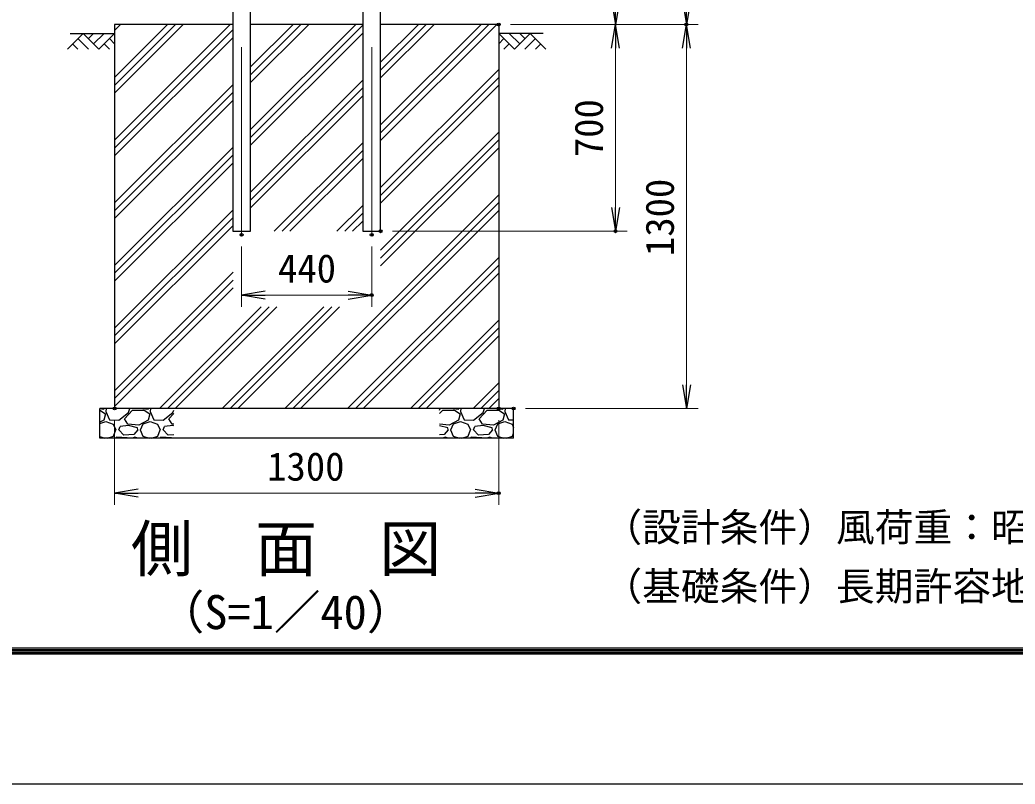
# Model space of a CAD drawing. Units: millimetres, scale not verified. Extents: x -8400 to 8400, y -5940 to 5940.
# Drawn here: x -2639 to 728, y -5940 to -3353 of the extents above; entities that cross this region are included whole.
import ezdxf
from ezdxf.enums import TextEntityAlignment as Align

# ---------------------------------------------------------------- set-up
doc = ezdxf.new("R2010")
doc.units = ezdxf.units.MM
doc.header["$LTSCALE"] = 20
doc.header["$PDMODE"] = 32
doc.header["$PDSIZE"] = 10
doc.linetypes.add('USER1', pattern=[50.8, 31.75, -6.35, 6.35, -6.35])
for name, color, linetype, lineweight in [('0-0_D-TTL-TXT', 7, 'Continuous', 25), ('0-3_D-STR1', 1, 'Continuous', 25), ('0-4_D-STR-DIM', 7, 'Continuous', 13), ('0-7_D-DCR-HCH', 7, 'Continuous', 13), ('0-8_D-BGD', 7, 'Continuous', 25), ('0-9_D-STR4', 7, 'Continuous', 25), ('0-C_D-BMK', 2, 'USER1', 13), ('0-E_D-TTL', 7, 'Continuous', 25)]:
    doc.layers.add(name, color=color, linetype=linetype, lineweight=lineweight)
doc.layers.add('0-5_0', color=7, linetype='Continuous')
doc.layers.add('0-6_Defpoints', color=7, linetype='Continuous')
doc.styles.add('ＭＳ ゴシック', font='')
doc.styles.get('ＭＳ ゴシック').set_extended_font_data('MS Gothic')

# ---------------------------------------------------------------- blocks, each defined once
blk = doc.blocks.new('_Open')
at = {"layer": '0-5_0'}
blk.add_line((-20, 3.333), (0, 0), dxfattribs=at)
blk.add_lwpolyline([(-20, -3.333), (0, 0), (-20, 0)], dxfattribs=at)

msp = doc.modelspace()

# ---------------------------------------------------------------- linework, layer by layer
at = {"layer": '0-3_D-STR1'}
for p, q in [((-1418.62, -4068.22), (-1418.62, 3140.78)), ((-1919.12, -2768.22), (-1919.12, -4068.22)), ((-1858.62, -4068.22), (-1858.62, -3018.22)), ((-1479.12, -3018.22), (-1479.12, -4068.22)), ((-1919.12, -4068.22), (-1858.62, -4068.22)), ((-1479.12, -4068.22), (-1418.62, -4068.22))]:
    msp.add_line(p, q, dxfattribs=at)
at = {"layer": '0-4_D-STR-DIM'}
for p, q in [((-978.87, -3368.22), (-343.87, -3368.22)), ((-978.87, -3368.22), (-583.87, -3368.22)), ((-978.87, -3368.22), (-583.87, -3368.22)), ((-978.87, -3368.22), (-343.87, -3368.22)), ((-623.87, -3448.22), (-623.87, -3988.22)), ((-383.87, -4588.22), (-383.87, -3448.22)), ((-1378.62, -4068.22), (-583.87, -4068.22)), ((-1888.87, -4120.22), (-1888.87, -4324.22)), ((-1448.87, -4120.22), (-1448.87, -4324.22)), ((-1808.87, -4284.22), (-1528.87, -4284.22)), ((-928.87, -4668.22), (-343.87, -4668.22)), ((-2318.87, -4708.22), (-2318.87, -4994.86)), ((-1018.87, -4708.22), (-1018.87, -4994.86)), ((-2238.87, -4954.86), (-1098.87, -4954.86))]:
    msp.add_line(p, q, dxfattribs=at)
at = {"layer": '0-6_Defpoints'}
for p in [(-1018.87, -3368.22), (-1018.87, -3368.22), (-383.87, -3368.22), (-1418.62, -4068.22), (-623.87, -4068.22), (-1888.87, -4080.22), (-1448.87, -4080.22), (-1448.87, -4284.22), (-2318.87, -4668.22), (-1018.87, -4668.22), (-968.87, -4668.22), (-1018.87, -4954.86)]:
    msp.add_point(p, dxfattribs=at)
at = {"layer": '0-7_D-DCR-HCH'}
for p, q in [((-2425.3, -3398.22), (-2478.51, -3451.43)), ((-2425.3, -3398.22), (-2372.09, -3451.43)), ((-2407.56, -3415.95), (-2389.82, -3398.22)), ((-2389.82, -3433.69), (-2354.35, -3398.22)), ((-2372.09, -3451.43), (-2318.87, -3398.22)), ((-2318.87, -3388.6), (-2298.49, -3368.22)), ((-2318.87, -3600.73), (-2086.36, -3368.22)), ((-2318.87, -3574.22), (-2112.87, -3368.22)), ((-2318.87, -3547.7), (-2139.39, -3368.22)), ((-2318.87, -3759.83), (-1927.26, -3368.22)), ((-2318.87, -3786.35), (-1919.12, -3386.6)), ((-1858.62, -3564.75), (-1662.09, -3368.22)), ((-1858.62, -3538.23), (-1688.61, -3368.22)), ((-1858.62, -3511.72), (-1715.12, -3368.22)), ((-1858.62, -3723.85), (-1502.99, -3368.22)), ((-1858.62, -3750.36), (-1479.12, -3370.86)), ((-1858.62, -3776.88), (-1479.12, -3397.38)), ((-1418.62, -3549.01), (-1237.83, -3368.22)), ((-1418.62, -3761.15), (-1025.7, -3368.22)), ((-1418.62, -3522.5), (-1264.34, -3368.22)), ((-1418.62, -3734.63), (-1052.21, -3368.22)), ((-1418.62, -3495.98), (-1290.86, -3368.22)), ((-1418.62, -3708.11), (-1078.73, -3368.22)), ((-965.66, -3451.43), (-1018.87, -3398.22)), ((-947.93, -3433.69), (-983.4, -3398.22)), ((-912.45, -3398.22), (-965.66, -3451.43)), ((-930.1, -3416.05), (-947.93, -3398.22)), ((-912.45, -3398.22), (-859.24, -3451.43)), ((-2460.77, -3433.69), (-2442.95, -3451.43)), ((-2443.04, -3415.95), (-2407.4, -3451.43)), ((-2354.35, -3433.69), (-2336.53, -3451.43)), ((-2336.61, -3415.95), (-2318.87, -3433.61)), ((-2318.87, -3812.87), (-1919.12, -3413.12)), ((-1001.14, -3415.95), (-1018.87, -3433.61)), ((-983.4, -3433.69), (-1001.22, -3451.43)), ((-894.71, -3415.95), (-930.35, -3451.43)), ((-876.98, -3433.69), (-894.79, -3451.43)), ((-1418.62, -3920.24), (-1018.87, -3520.49)), ((-1858.62, -3935.98), (-1479.12, -3556.48)), ((-1418.62, -3946.76), (-1018.87, -3547.01)), ((-2318.87, -3971.97), (-1919.12, -3572.22)), ((-2318.87, -3998.48), (-1919.12, -3598.73)), ((-1858.62, -3962.5), (-1479.12, -3583)), ((-1418.62, -3973.28), (-1018.87, -3573.53)), ((-2318.87, -4025), (-1919.12, -3625.25)), ((-1858.62, -3989.01), (-1479.12, -3609.51)), ((-1418.62, -4132.38), (-1018.87, -3732.63)), ((-1778.73, -4068.22), (-1479.12, -3768.61)), ((-1418.62, -4158.89), (-1018.87, -3759.14)), ((-2318.87, -4184.1), (-1919.12, -3784.35)), ((-1752.21, -4068.22), (-1479.12, -3795.13)), ((-1418.62, -4185.41), (-1018.87, -3785.66)), ((-2318.87, -4210.61), (-1919.12, -3810.86)), ((-2318.87, -4237.13), (-1919.12, -3837.38)), ((-1725.7, -4068.22), (-1479.12, -3821.65)), ((-1742.33, -4668.22), (-1018.87, -3944.76)), ((-1715.82, -4668.22), (-1018.87, -3971.27)), ((-2318.87, -4396.23), (-1919.12, -3996.48)), ((-1689.3, -4668.22), (-1018.87, -3997.79)), ((-1566.6, -4068.22), (-1479.12, -3980.74)), ((-1540.08, -4068.22), (-1479.12, -4007.26)), ((-2318.87, -4422.75), (-1919.12, -4023)), ((-1513.56, -4068.22), (-1479.12, -4033.78)), ((-2318.87, -4449.26), (-1919.12, -4049.51)), ((-1530.2, -4668.22), (-1018.87, -4156.89)), ((-2318.87, -4608.36), (-1917.39, -4206.88)), ((-1503.68, -4668.22), (-1018.87, -4183.41)), ((-2318.87, -4634.88), (-1917.39, -4233.4)), ((-1477.17, -4668.22), (-1018.87, -4209.92)), ((-2318.87, -4661.4), (-1917.39, -4259.91)), ((-2166.6, -4668.22), (-1822.6, -4324.22)), ((-2140.08, -4668.22), (-1796.08, -4324.22)), ((-2113.56, -4668.22), (-1769.56, -4324.22)), ((-1954.46, -4668.22), (-1610.46, -4324.22)), ((-1927.95, -4668.22), (-1583.95, -4324.22)), ((-1901.43, -4668.22), (-1557.43, -4324.22)), ((-1318.07, -4668.22), (-1018.87, -4369.02)), ((-1291.55, -4668.22), (-1018.87, -4395.54)), ((-1265.04, -4668.22), (-1018.87, -4422.06)), ((-1105.94, -4668.22), (-1018.87, -4581.15)), ((-1079.42, -4668.22), (-1018.87, -4607.67)), ((-1052.9, -4668.22), (-1018.87, -4634.19))]:
    msp.add_line(p, q, dxfattribs=at)
at = {"layer": '0-8_D-BGD'}
for p, q in [((-2468.87, -3398.22), (-2318.87, -3398.22)), ((-868.87, -3398.22), (-1018.87, -3398.22))]:
    msp.add_line(p, q, dxfattribs=at)
at = {"layer": '0-9_D-STR4'}
for p, q in [((-1919.12, -3368.22), (-2318.87, -3368.22)), ((-2318.87, -3368.22), (-2318.87, -4668.22)), ((-1479.12, -3368.22), (-1858.62, -3368.22)), ((-1018.87, -3368.22), (-1418.62, -3368.22)), ((-1018.87, -3368.22), (-1018.87, -4668.22)), ((-968.87, -4668.22), (-2368.87, -4668.22)), ((-2368.87, -4768.22), (-2368.87, -4668.22)), ((-2368.87, -4668.75), (-2355.42, -4670.37)), ((-2368.87, -4673.4), (-2349.42, -4686.87)), ((-2355.42, -4670.37), (-2354.22, -4668.22)), ((-2347.46, -4668.22), (-2347.92, -4677.87)), ((-2347.92, -4677.87), (-2335.92, -4706.37)), ((-2284.92, -4703.37), (-2257.92, -4673.37)), ((-2271.42, -4682.37), (-2266.89, -4668.22)), ((-2257.92, -4673.37), (-2218.92, -4673.37)), ((-2223.34, -4668.22), (-2205.42, -4670.37)), ((-2218.92, -4673.37), (-2199.42, -4686.87)), ((-2205.42, -4670.37), (-2204.22, -4668.22)), ((-2197.46, -4668.22), (-2197.92, -4677.87)), ((-2197.92, -4677.87), (-2185.92, -4706.37)), ((-2121.42, -4682.37), (-2118.87, -4674.43)), ((-1218.87, -4674.43), (-1216.89, -4668.22)), ((-1218.87, -4685.54), (-1207.92, -4673.37)), ((-1207.92, -4673.37), (-1168.92, -4673.37)), ((-1173.34, -4668.22), (-1155.42, -4670.37)), ((-1168.92, -4673.37), (-1149.42, -4686.87)), ((-1155.42, -4670.37), (-1154.22, -4668.22)), ((-1147.46, -4668.22), (-1147.92, -4677.87)), ((-1147.92, -4677.87), (-1135.92, -4706.37)), ((-1084.92, -4703.37), (-1057.92, -4673.37)), ((-1071.42, -4682.37), (-1066.89, -4668.22)), ((-1023.34, -4668.22), (-1005.42, -4670.37)), ((-1005.42, -4670.37), (-1004.22, -4668.22)), ((-997.46, -4668.22), (-997.92, -4677.87)), ((-997.92, -4677.87), (-985.92, -4706.37)), ((-968.87, -4768.22), (-968.87, -4668.22)), ((-2355.42, -4707.87), (-2368.87, -4714.92)), ((-2368.87, -4718.92), (-2347.92, -4712.37)), ((-2349.42, -4686.87), (-2355.42, -4707.87)), ((-2347.92, -4712.37), (-2323.92, -4721.37)), ((-2274.42, -4721.37), (-2284.92, -4703.37)), ((-2205.42, -4707.87), (-2236.92, -4724.37)), ((-2221.92, -4719.87), (-2197.92, -4712.37)), ((-2199.42, -4686.87), (-2205.42, -4707.87)), ((-2197.92, -4712.37), (-2173.92, -4721.37)), ((-2185.92, -4706.37), (-2154.42, -4707.87)), ((-2154.42, -4707.87), (-2121.42, -4682.37)), ((-2134.92, -4703.37), (-2118.87, -4685.54)), ((-2124.42, -4721.37), (-2134.92, -4703.37)), ((-1155.42, -4707.87), (-1186.92, -4724.37)), ((-1171.92, -4719.87), (-1147.92, -4712.37)), ((-1149.42, -4686.87), (-1155.42, -4707.87)), ((-1147.92, -4712.37), (-1123.92, -4721.37)), ((-1135.92, -4706.37), (-1104.42, -4707.87)), ((-1104.42, -4707.87), (-1071.42, -4682.37)), ((-1074.42, -4721.37), (-1084.92, -4703.37)), ((-1005.42, -4707.87), (-1036.92, -4724.37)), ((-1021.92, -4719.87), (-997.92, -4712.37)), ((-999.42, -4686.87), (-1005.42, -4707.87)), ((-997.92, -4712.37), (-973.92, -4721.37)), ((-985.92, -4706.37), (-968.87, -4707.18)), ((-2323.92, -4721.37), (-2314.92, -4740.87)), ((-2322.42, -4761.87), (-2314.92, -4740.87)), ((-2304.42, -4740.87), (-2299.92, -4728.87)), ((-2287.92, -4758.87), (-2304.42, -4740.87)), ((-2271.42, -4725.87), (-2299.92, -4728.87)), ((-2236.92, -4724.37), (-2274.42, -4721.37)), ((-2241.42, -4733.37), (-2271.42, -4725.87)), ((-2239.92, -4740.87), (-2253.42, -4755.87)), ((-2239.92, -4740.87), (-2241.42, -4733.37)), ((-2232.42, -4740.87), (-2223.42, -4761.87)), ((-2230.92, -4740.87), (-2221.92, -4719.87)), ((-2173.92, -4721.37), (-2164.92, -4740.87)), ((-2172.42, -4761.87), (-2164.92, -4740.87)), ((-2154.42, -4740.87), (-2149.92, -4728.87)), ((-2137.92, -4758.87), (-2154.42, -4740.87)), ((-2121.42, -4725.87), (-2149.92, -4728.87)), ((-2118.87, -4721.81), (-2124.42, -4721.37)), ((-2118.87, -4726.5), (-2121.42, -4725.87)), ((-1186.92, -4724.37), (-1218.87, -4721.81)), ((-1191.42, -4733.37), (-1218.87, -4726.5)), ((-1189.92, -4740.87), (-1203.42, -4755.87)), ((-1189.92, -4740.87), (-1191.42, -4733.37)), ((-1182.42, -4740.87), (-1173.42, -4761.87)), ((-1180.92, -4740.87), (-1171.92, -4719.87)), ((-1123.92, -4721.37), (-1114.92, -4740.87)), ((-1122.42, -4761.87), (-1114.92, -4740.87)), ((-1104.42, -4740.87), (-1099.92, -4728.87)), ((-1087.92, -4758.87), (-1104.42, -4740.87)), ((-1071.42, -4725.87), (-1099.92, -4728.87)), ((-1036.92, -4724.37), (-1074.42, -4721.37)), ((-1041.42, -4733.37), (-1071.42, -4725.87)), ((-1039.92, -4740.87), (-1053.42, -4755.87)), ((-1039.92, -4740.87), (-1041.42, -4733.37)), ((-1032.42, -4740.87), (-1023.42, -4761.87)), ((-1030.92, -4740.87), (-1021.92, -4719.87)), ((-973.92, -4721.37), (-968.87, -4732.29)), ((-2368.87, -4763.2), (-2351.83, -4768.22)), ((-968.87, -4768.22), (-2368.87, -4768.22)), ((-2344, -4768.22), (-2322.42, -4761.87)), ((-2311.92, -4764.87), (-2315.58, -4768.22)), ((-2275.92, -4767.87), (-2311.92, -4764.87)), ((-2253.42, -4755.87), (-2287.92, -4758.87)), ((-2275.7, -4768.22), (-2275.92, -4767.87)), ((-2250.42, -4764.87), (-2258.23, -4768.22)), ((-2240.37, -4768.22), (-2250.42, -4764.87)), ((-2223.42, -4761.87), (-2201.83, -4768.22)), ((-2194, -4768.22), (-2172.42, -4761.87)), ((-2161.92, -4764.87), (-2165.58, -4768.22)), ((-2125.92, -4767.87), (-2161.92, -4764.87)), ((-2118.87, -4757.21), (-2137.92, -4758.87)), ((-2125.7, -4768.22), (-2125.92, -4767.87)), ((-1203.42, -4755.87), (-1218.87, -4757.21)), ((-1200.42, -4764.87), (-1208.23, -4768.22)), ((-1190.37, -4768.22), (-1200.42, -4764.87)), ((-1173.42, -4761.87), (-1151.83, -4768.22)), ((-1144, -4768.22), (-1122.42, -4761.87)), ((-1111.92, -4764.87), (-1115.58, -4768.22)), ((-1075.92, -4767.87), (-1111.92, -4764.87)), ((-1053.42, -4755.87), (-1087.92, -4758.87)), ((-1075.7, -4768.22), (-1075.92, -4767.87)), ((-1050.42, -4764.87), (-1058.23, -4768.22)), ((-1040.37, -4768.22), (-1050.42, -4764.87)), ((-1023.42, -4761.87), (-1001.83, -4768.22)), ((-994, -4768.22), (-972.42, -4761.87)), ((-972.42, -4761.87), (-968.87, -4751.95))]:
    msp.add_line(p, q, dxfattribs=at)
for points in [[(-1057.92, -4673.37), (-1018.92, -4673.37), (-999.42, -4686.87)], [(-2335.92, -4706.37), (-2304.42, -4707.87), (-2271.42, -4682.37)]]:
    msp.add_lwpolyline(points, dxfattribs=at)
at = {"layer": '0-C_D-BMK'}
for p, q in [((-1888.87, -4080.22), (-1888.87, 4646.78)), ((-1448.87, -4080.22), (-1448.87, 3162.78))]:
    msp.add_line(p, q, dxfattribs=at)
at = {"layer": '0-E_D-TTL', "color": 2}
msp.add_lwpolyline([(-8400, 5940), (8400, 5940), (8400, -5940), (-8400, -5940)], close=True, dxfattribs=at)
at = {"layer": '0-E_D-TTL'}
for points in [[(-7860, 5500), (7860, 5500), (7860, -5500), (-7860, -5500)], [(-7855, 5495), (7855, 5495), (7855, -5495), (-7855, -5495)], [(-7850, 5490), (7850, 5490), (7850, -5490), (-7850, -5490)], [(-7845, 5485), (7845, 5485), (7845, -5485), (-7845, -5485)], [(-7840, 5480), (7840, 5480), (7840, -5480), (-7840, -5480)]]:
    msp.add_lwpolyline(points, close=True, dxfattribs=at)

# ---------------------------------------------------------------- block references
at = {"layer": '0-4_D-STR-DIM', "xscale": 4, "yscale": 4}
for p, rotation in [((-623.87, -3368.22), 270), ((-383.87, -3368.22), 270), ((-623.87, -3368.22), 90), ((-383.87, -3368.22), 90), ((-623.87, -4068.22), 270), ((-1888.87, -4284.22), 180), ((-383.87, -4668.22), 270), ((-2318.87, -4954.86), 180)]:
    msp.add_blockref('_Open', p, dxfattribs=dict(at, rotation=rotation))
for p in [(-1448.87, -4284.22), (-1018.87, -4954.86)]:
    msp.add_blockref('_Open', p, dxfattribs=at)

# ---------------------------------------------------------------- texts
at = {"layer": '0-0_D-TTL-TXT', "style": 'ＭＳ ゴシック'}
for s, height, p in [('（設計条件）風荷重：昭和57年改正 建築基準法・同施行令に基づく風圧力に準拠。', 96.19, (-664.9, -5147.21)), ('側\u3000面\u3000図', 154, (-2263.67, -5265.96)), ('（基礎条件）長期許容地耐力49kN/m の場合。', 96.19, (-664.9, -5347.21)), ('（S=1／40）', 115.4, (-2172.71, -5449.91))]:
    msp.add_text(s, height=height, dxfattribs=at).set_placement(p, align=Align.BOTTOM_LEFT)
at = {"layer": '0-4_D-STR-DIM', "style": 'ＭＳ ゴシック'}
for s, p in [('700', (-637.37, -3817.22)), ('1300', (-397.37, -4152.02))]:
    msp.add_text(s, height=96.19, rotation=90, dxfattribs=at).set_placement(p, align=Align.BOTTOM_LEFT)
for s, p in [('440', (-1765.87, -4270.72)), ('1300', (-1802.67, -4941.36))]:
    msp.add_text(s, height=96.19, dxfattribs=at).set_placement(p, align=Align.BOTTOM_LEFT)

doc.saveas('drawing.dxf')
